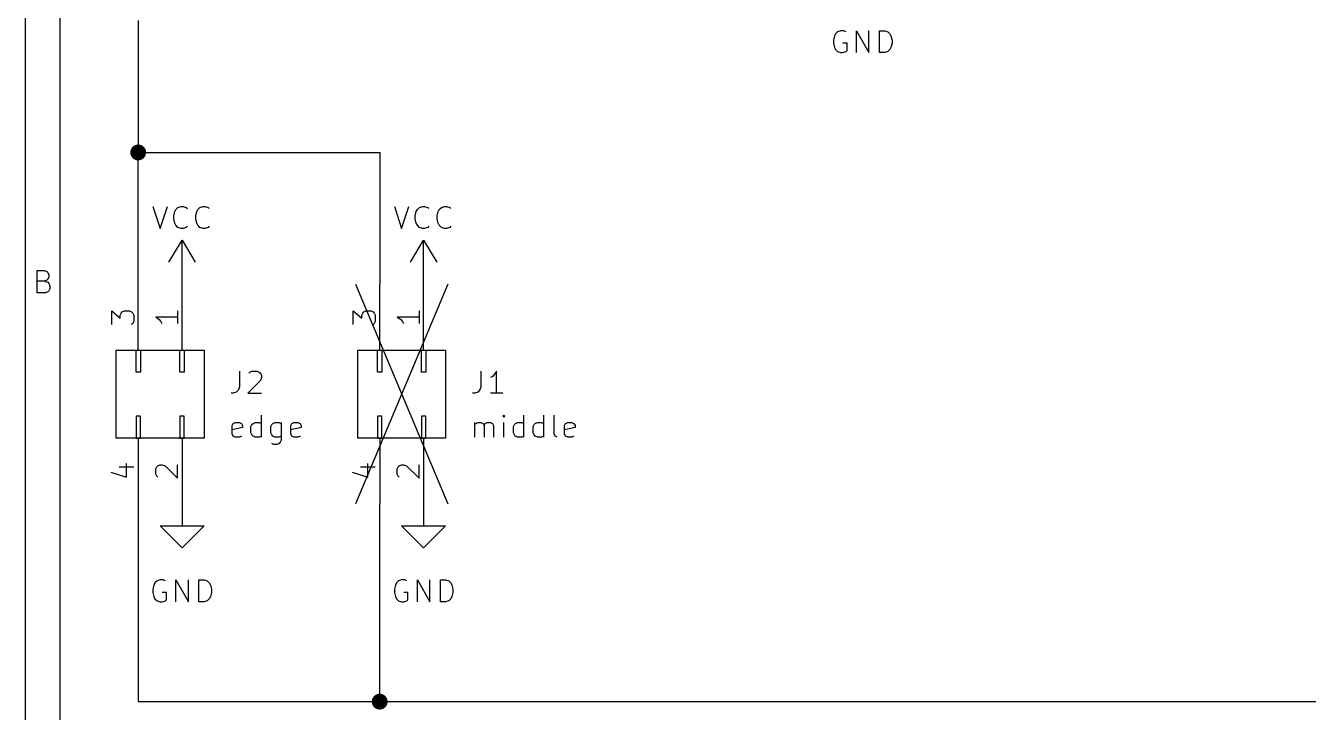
# Model space of a CAD drawing. Extents: x 0.4 to 11.3, y -7.9 to -0.4.
# Drawn here: x 0.394 to 3.315, y -4.324 to -2.761 of the extents above; entities that cross this region are included whole.
import ezdxf

# ---------------------------------------------------------------- set-up
doc = ezdxf.new("R2010")
doc.units = 0
doc.header["$MEASUREMENT"] = 0
for name, color, linetype in [('CYAN2', 4, 'CONTINUOUS'), ('GRAY3', 9, 'CONTINUOUS'), ('GREEN3', 91, 'CONTINUOUS'), ('LORANGE', 41, 'CONTINUOUS'), ('LYELLOW', 51, 'CONTINUOUS'), ('RED2', 1, 'CONTINUOUS'), ('RED3', 11, 'CONTINUOUS'), ('WHITE', 7, 'CONTINUOUS')]:
    doc.layers.add(name, color=color, linetype=linetype)

msp = doc.modelspace()

# ---------------------------------------------------------------- linework, layer by layer
at = {"layer": 'CYAN2', "linetype": 'CONTINUOUS'}
for p, q in [((2.25, -2.7728), (2.24286, -2.77519)), ((2.25714, -2.7728), (2.25, -2.7728)), ((2.26191, -2.77519), (2.25714, -2.7728)), ((2.28571, -2.8228), (2.28571, -2.7728)), ((2.28571, -2.7728), (2.31428, -2.8228)), ((2.31428, -2.8228), (2.31428, -2.7728)), ((2.33809, -2.8228), (2.33809, -2.7728)), ((2.33809, -2.7728), (2.35, -2.7728)), ((2.35, -2.7728), (2.35714, -2.77519)), ((2.23571, -2.78471), (2.23333, -2.79423)), ((2.23333, -2.79423), (2.23333, -2.80137)), ((2.23333, -2.80137), (2.23571, -2.8109)), ((2.23809, -2.77995), (2.23571, -2.78471)), ((2.24286, -2.77519), (2.23809, -2.77995)), ((2.26428, -2.80137), (2.25476, -2.80137)), ((2.26428, -2.81804), (2.26428, -2.80137)), ((2.35714, -2.77519), (2.36191, -2.77995)), ((2.36191, -2.77995), (2.36429, -2.78471)), ((2.36429, -2.78471), (2.36667, -2.79423)), ((2.36667, -2.80137), (2.36429, -2.8109)), ((2.36667, -2.79423), (2.36667, -2.80137)), ((2.23571, -2.8109), (2.23809, -2.81566)), ((2.23809, -2.81566), (2.24286, -2.82043)), ((2.24286, -2.82043), (2.25, -2.8228)), ((2.25, -2.8228), (2.25476, -2.8228)), ((2.25476, -2.8228), (2.26191, -2.82043)), ((2.26191, -2.82043), (2.26428, -2.81804)), ((2.35, -2.8228), (2.33809, -2.8228)), ((2.35714, -2.82043), (2.35, -2.8228)), ((2.36191, -2.81566), (2.35714, -2.82043)), ((2.36429, -2.8109), (2.36191, -2.81566)), ((0.683331, -3.1728), (0.699996, -3.2228)), ((0.683331, -3.1728), (0.699996, -3.2228)), ((0.699996, -3.2228), (0.716665, -3.1728)), ((0.699996, -3.2228), (0.716665, -3.1728)), ((0.733331, -3.18471), (0.735713, -3.17995)), ((0.733331, -3.18471), (0.735713, -3.17995)), ((0.735713, -3.17995), (0.740476, -3.17519)), ((0.735713, -3.17995), (0.740476, -3.17519)), ((0.740476, -3.17519), (0.747618, -3.1728)), ((0.740476, -3.17519), (0.747618, -3.1728)), ((0.747618, -3.1728), (0.752378, -3.1728)), ((0.747618, -3.1728), (0.752378, -3.1728)), ((0.752378, -3.1728), (0.759524, -3.17519)), ((0.752378, -3.1728), (0.759524, -3.17519)), ((0.759524, -3.17519), (0.761902, -3.17757)), ((0.759524, -3.17519), (0.761902, -3.17757)), ((0.783331, -3.18471), (0.785713, -3.17995)), ((0.783331, -3.18471), (0.785713, -3.17995)), ((0.785713, -3.17995), (0.790476, -3.17519)), ((0.785713, -3.17995), (0.790476, -3.17519)), ((0.790476, -3.17519), (0.797618, -3.1728)), ((0.790476, -3.17519), (0.797618, -3.1728)), ((0.797618, -3.1728), (0.802378, -3.1728)), ((0.797618, -3.1728), (0.802378, -3.1728)), ((0.802378, -3.1728), (0.809524, -3.17519)), ((0.802378, -3.1728), (0.809524, -3.17519)), ((0.809524, -3.17519), (0.811902, -3.17757)), ((0.809524, -3.17519), (0.811902, -3.17757)), ((1.23333, -3.1728), (1.25, -3.2228)), ((1.23333, -3.1728), (1.25, -3.2228)), ((1.25, -3.2228), (1.26667, -3.1728)), ((1.25, -3.2228), (1.26667, -3.1728)), ((1.28333, -3.18471), (1.28571, -3.17995)), ((1.28333, -3.18471), (1.28571, -3.17995)), ((1.28571, -3.17995), (1.29048, -3.17519)), ((1.28571, -3.17995), (1.29048, -3.17519)), ((1.29048, -3.17519), (1.29762, -3.1728)), ((1.29048, -3.17519), (1.29762, -3.1728)), ((1.29762, -3.1728), (1.30238, -3.1728)), ((1.29762, -3.1728), (1.30238, -3.1728)), ((1.30238, -3.1728), (1.30952, -3.17519)), ((1.30238, -3.1728), (1.30952, -3.17519)), ((1.30952, -3.17519), (1.3119, -3.17757)), ((1.30952, -3.17519), (1.3119, -3.17757)), ((1.33333, -3.18471), (1.33571, -3.17995)), ((1.33333, -3.18471), (1.33571, -3.17995)), ((1.33571, -3.17995), (1.34048, -3.17519)), ((1.33571, -3.17995), (1.34048, -3.17519)), ((1.34048, -3.17519), (1.34762, -3.1728)), ((1.34048, -3.17519), (1.34762, -3.1728)), ((1.34762, -3.1728), (1.35238, -3.1728)), ((1.34762, -3.1728), (1.35238, -3.1728)), ((1.35238, -3.1728), (1.35952, -3.17519)), ((1.35238, -3.1728), (1.35952, -3.17519)), ((1.35952, -3.17519), (1.3619, -3.17757)), ((1.35952, -3.17519), (1.3619, -3.17757)), ((0.730953, -3.19423), (0.733331, -3.18471)), ((0.730953, -3.19423), (0.733331, -3.18471)), ((0.730953, -3.20137), (0.730953, -3.19423)), ((0.730953, -3.20137), (0.730953, -3.19423)), ((0.733331, -3.2109), (0.730953, -3.20137)), ((0.733331, -3.2109), (0.730953, -3.20137)), ((0.735713, -3.21566), (0.733331, -3.2109)), ((0.735713, -3.21566), (0.733331, -3.2109)), ((0.780953, -3.19423), (0.783331, -3.18471)), ((0.780953, -3.19423), (0.783331, -3.18471)), ((0.780953, -3.20137), (0.780953, -3.19423)), ((0.780953, -3.20137), (0.780953, -3.19423)), ((0.783331, -3.2109), (0.780953, -3.20137)), ((0.783331, -3.2109), (0.780953, -3.20137)), ((0.785713, -3.21566), (0.783331, -3.2109)), ((0.785713, -3.21566), (0.783331, -3.2109)), ((1.28095, -3.19423), (1.28333, -3.18471)), ((1.28095, -3.19423), (1.28333, -3.18471)), ((1.28095, -3.20137), (1.28095, -3.19423)), ((1.28095, -3.20137), (1.28095, -3.19423)), ((1.28333, -3.2109), (1.28095, -3.20137)), ((1.28333, -3.2109), (1.28095, -3.20137)), ((1.28571, -3.21566), (1.28333, -3.2109)), ((1.28571, -3.21566), (1.28333, -3.2109)), ((1.33095, -3.19423), (1.33333, -3.18471)), ((1.33095, -3.19423), (1.33333, -3.18471)), ((1.33095, -3.20137), (1.33095, -3.19423)), ((1.33095, -3.20137), (1.33095, -3.19423)), ((1.33333, -3.2109), (1.33095, -3.20137)), ((1.33333, -3.2109), (1.33095, -3.20137)), ((1.33571, -3.21566), (1.33333, -3.2109)), ((1.33571, -3.21566), (1.33333, -3.2109)), ((0.740476, -3.22043), (0.735713, -3.21566)), ((0.740476, -3.22043), (0.735713, -3.21566)), ((0.747618, -3.2228), (0.740476, -3.22043)), ((0.747618, -3.2228), (0.740476, -3.22043)), ((0.752378, -3.2228), (0.747618, -3.2228)), ((0.752378, -3.2228), (0.747618, -3.2228)), ((0.759524, -3.22043), (0.752378, -3.2228)), ((0.759524, -3.22043), (0.752378, -3.2228)), ((0.761902, -3.21804), (0.759524, -3.22043)), ((0.761902, -3.21804), (0.759524, -3.22043)), ((0.790476, -3.22043), (0.785713, -3.21566)), ((0.790476, -3.22043), (0.785713, -3.21566)), ((0.797618, -3.2228), (0.790476, -3.22043)), ((0.797618, -3.2228), (0.790476, -3.22043)), ((0.802378, -3.2228), (0.797618, -3.2228)), ((0.802378, -3.2228), (0.797618, -3.2228)), ((0.809524, -3.22043), (0.802378, -3.2228)), ((0.809524, -3.22043), (0.802378, -3.2228)), ((0.811902, -3.21804), (0.809524, -3.22043)), ((0.811902, -3.21804), (0.809524, -3.22043)), ((1.29048, -3.22043), (1.28571, -3.21566)), ((1.29048, -3.22043), (1.28571, -3.21566)), ((1.29762, -3.2228), (1.29048, -3.22043)), ((1.29762, -3.2228), (1.29048, -3.22043)), ((1.30238, -3.2228), (1.29762, -3.2228)), ((1.30238, -3.2228), (1.29762, -3.2228)), ((1.30952, -3.22043), (1.30238, -3.2228)), ((1.30952, -3.22043), (1.30238, -3.2228)), ((1.3119, -3.21804), (1.30952, -3.22043)), ((1.3119, -3.21804), (1.30952, -3.22043)), ((1.34048, -3.22043), (1.33571, -3.21566)), ((1.34048, -3.22043), (1.33571, -3.21566)), ((1.34762, -3.2228), (1.34048, -3.22043)), ((1.34762, -3.2228), (1.34048, -3.22043)), ((1.35238, -3.2228), (1.34762, -3.2228)), ((1.35238, -3.2228), (1.34762, -3.2228)), ((1.35952, -3.22043), (1.35238, -3.2228)), ((1.35952, -3.22043), (1.35238, -3.2228)), ((1.3619, -3.21804), (1.35952, -3.22043)), ((1.3619, -3.21804), (1.35952, -3.22043)), ((0.880567, -3.5478), (0.880567, -3.58352)), ((0.880567, -3.5478), (0.880567, -3.58352)), ((0.901996, -3.55257), (0.904374, -3.55019)), ((0.901996, -3.55257), (0.904374, -3.55019)), ((0.904374, -3.55019), (0.909138, -3.5478)), ((0.904374, -3.55019), (0.909138, -3.5478)), ((0.909138, -3.5478), (0.921043, -3.5478)), ((0.909138, -3.5478), (0.921043, -3.5478)), ((0.921043, -3.5478), (0.925803, -3.55019)), ((0.921043, -3.5478), (0.925803, -3.55019)), ((0.925803, -3.55019), (0.928185, -3.55257)), ((0.925803, -3.55019), (0.928185, -3.55257)), ((0.928185, -3.55257), (0.930567, -3.55733)), ((0.928185, -3.55257), (0.930567, -3.55733)), ((0.930567, -3.56209), (0.928185, -3.56923)), ((0.930567, -3.56209), (0.928185, -3.56923)), ((0.930567, -3.55733), (0.930567, -3.56209)), ((0.930567, -3.55733), (0.930567, -3.56209)), ((0.878185, -3.59066), (0.873425, -3.59543)), ((0.878185, -3.59066), (0.873425, -3.59543)), ((0.880567, -3.58352), (0.878185, -3.59066)), ((0.880567, -3.58352), (0.878185, -3.59066)), ((0.928185, -3.56923), (0.899614, -3.5978)), ((0.928185, -3.56923), (0.899614, -3.5978)), ((0.86628, -3.5978), (0.86152, -3.5978)), ((0.86628, -3.5978), (0.86152, -3.5978)), ((0.873425, -3.59543), (0.86628, -3.5978)), ((0.873425, -3.59543), (0.86628, -3.5978)), ((0.899614, -3.5978), (0.930567, -3.5978)), ((0.899614, -3.5978), (0.930567, -3.5978)), ((0.930567, -3.6978), (0.930567, -3.6478)), ((0.930567, -3.6978), (0.930567, -3.6478)), ((0.863902, -3.67161), (0.86628, -3.66685)), ((0.863902, -3.67161), (0.86628, -3.66685)), ((0.863902, -3.69066), (0.863902, -3.67161)), ((0.863902, -3.69066), (0.863902, -3.67161)), ((0.887709, -3.67637), (0.863902, -3.68114)), ((0.887709, -3.67637), (0.863902, -3.68114)), ((0.86628, -3.66685), (0.871043, -3.66447)), ((0.86628, -3.66685), (0.871043, -3.66447)), ((0.871043, -3.66447), (0.880567, -3.66447)), ((0.871043, -3.66447), (0.880567, -3.66447)), ((0.880567, -3.66447), (0.885327, -3.66685)), ((0.880567, -3.66447), (0.885327, -3.66685)), ((0.885327, -3.66685), (0.887709, -3.67161)), ((0.885327, -3.66685), (0.887709, -3.67161)), ((0.887709, -3.67161), (0.887709, -3.67637)), ((0.887709, -3.67161), (0.887709, -3.67637)), ((0.90676, -3.674), (0.909138, -3.66923)), ((0.90676, -3.674), (0.909138, -3.66923)), ((0.90676, -3.68828), (0.90676, -3.674)), ((0.90676, -3.68828), (0.90676, -3.674)), ((0.909138, -3.66923), (0.91152, -3.66685)), ((0.909138, -3.66923), (0.91152, -3.66685)), ((0.91152, -3.66685), (0.916283, -3.66447)), ((0.91152, -3.66685), (0.916283, -3.66447)), ((0.916283, -3.66447), (0.925807, -3.66447)), ((0.916283, -3.66447), (0.925807, -3.66447)), ((0.925807, -3.66447), (0.930567, -3.66685)), ((0.925807, -3.66447), (0.930567, -3.66685)), ((0.951996, -3.674), (0.954374, -3.66923)), ((0.951996, -3.674), (0.954374, -3.66923)), ((0.951996, -3.68828), (0.951996, -3.674)), ((0.951996, -3.68828), (0.951996, -3.674)), ((0.954374, -3.66923), (0.956756, -3.66685)), ((0.954374, -3.66923), (0.956756, -3.66685)), ((0.956756, -3.66685), (0.96152, -3.66447)), ((0.956756, -3.66685), (0.96152, -3.66447)), ((0.96152, -3.66447), (0.971043, -3.66447)), ((0.96152, -3.66447), (0.971043, -3.66447)), ((0.971043, -3.66447), (0.975803, -3.66685)), ((0.971043, -3.66447), (0.975803, -3.66685)), ((0.975803, -3.66447), (0.975803, -3.70495)), ((0.975803, -3.66447), (0.975803, -3.70495)), ((0.997232, -3.67161), (0.99961, -3.66685)), ((0.997232, -3.67161), (0.99961, -3.66685)), ((0.997232, -3.69066), (0.997232, -3.67161)), ((0.997232, -3.69066), (0.997232, -3.67161)), ((1.02104, -3.67637), (0.997232, -3.68114)), ((1.02104, -3.67637), (0.997232, -3.68114)), ((0.99961, -3.66685), (1.00437, -3.66447)), ((0.99961, -3.66685), (1.00437, -3.66447)), ((1.00437, -3.66447), (1.0139, -3.66447)), ((1.00437, -3.66447), (1.0139, -3.66447)), ((1.0139, -3.66447), (1.01866, -3.66685)), ((1.0139, -3.66447), (1.01866, -3.66685)), ((1.01866, -3.66685), (1.02104, -3.67161)), ((1.01866, -3.66685), (1.02104, -3.67161)), ((1.02104, -3.67161), (1.02104, -3.67637)), ((1.02104, -3.67161), (1.02104, -3.67637)), ((0.86628, -3.69543), (0.863902, -3.69066)), ((0.86628, -3.69543), (0.863902, -3.69066)), ((0.871043, -3.6978), (0.86628, -3.69543)), ((0.871043, -3.6978), (0.86628, -3.69543)), ((0.880567, -3.6978), (0.871043, -3.6978)), ((0.880567, -3.6978), (0.871043, -3.6978)), ((0.885327, -3.69543), (0.880567, -3.6978)), ((0.885327, -3.69543), (0.880567, -3.6978)), ((0.909138, -3.69304), (0.90676, -3.68828)), ((0.909138, -3.69304), (0.90676, -3.68828)), ((0.91152, -3.69543), (0.909138, -3.69304)), ((0.91152, -3.69543), (0.909138, -3.69304)), ((0.916283, -3.6978), (0.91152, -3.69543)), ((0.916283, -3.6978), (0.91152, -3.69543)), ((0.925807, -3.6978), (0.916283, -3.6978)), ((0.925807, -3.6978), (0.916283, -3.6978)), ((0.930567, -3.69543), (0.925807, -3.6978)), ((0.930567, -3.69543), (0.925807, -3.6978)), ((0.954374, -3.69304), (0.951996, -3.68828)), ((0.954374, -3.69304), (0.951996, -3.68828)), ((0.956756, -3.69543), (0.954374, -3.69304)), ((0.956756, -3.69543), (0.954374, -3.69304)), ((0.96152, -3.6978), (0.956756, -3.69543)), ((0.96152, -3.6978), (0.956756, -3.69543)), ((0.971043, -3.6978), (0.96152, -3.6978)), ((0.971043, -3.6978), (0.96152, -3.6978)), ((0.975803, -3.69543), (0.971043, -3.6978)), ((0.975803, -3.69543), (0.971043, -3.6978)), ((0.973421, -3.70971), (0.971043, -3.71209)), ((0.973421, -3.70971), (0.971043, -3.71209)), ((0.975803, -3.70495), (0.973421, -3.70971)), ((0.975803, -3.70495), (0.973421, -3.70971)), ((0.99961, -3.69543), (0.997232, -3.69066)), ((0.99961, -3.69543), (0.997232, -3.69066)), ((1.00437, -3.6978), (0.99961, -3.69543)), ((1.00437, -3.6978), (0.99961, -3.69543)), ((1.0139, -3.6978), (1.00437, -3.6978)), ((1.0139, -3.6978), (1.00437, -3.6978)), ((1.01866, -3.69543), (1.0139, -3.6978)), ((1.01866, -3.69543), (1.0139, -3.6978)), ((0.959138, -3.71447), (0.954374, -3.71209)), ((0.959138, -3.71447), (0.954374, -3.71209)), ((0.96628, -3.71447), (0.959138, -3.71447)), ((0.96628, -3.71447), (0.959138, -3.71447)), ((0.971043, -3.71209), (0.96628, -3.71447)), ((0.971043, -3.71209), (0.96628, -3.71447)), ((0.688094, -4.02995), (0.685713, -4.03471)), ((0.688094, -4.02995), (0.685713, -4.03471)), ((0.692858, -4.02519), (0.688094, -4.02995)), ((0.692858, -4.02519), (0.688094, -4.02995)), ((0.7, -4.0228), (0.692858, -4.02519)), ((0.7, -4.0228), (0.692858, -4.02519)), ((0.707142, -4.0228), (0.7, -4.0228)), ((0.707142, -4.0228), (0.7, -4.0228)), ((0.711906, -4.02519), (0.707142, -4.0228)), ((0.711906, -4.02519), (0.707142, -4.0228)), ((0.735713, -4.0728), (0.735713, -4.0228)), ((0.735713, -4.0228), (0.764283, -4.0728)), ((0.735713, -4.0728), (0.735713, -4.0228)), ((0.735713, -4.0228), (0.764283, -4.0728)), ((0.764283, -4.0728), (0.764283, -4.0228)), ((0.764283, -4.0728), (0.764283, -4.0228)), ((0.788094, -4.0728), (0.788094, -4.0228)), ((0.788094, -4.0228), (0.8, -4.0228)), ((0.788094, -4.0728), (0.788094, -4.0228)), ((0.788094, -4.0228), (0.8, -4.0228)), ((0.8, -4.0228), (0.807142, -4.02519)), ((0.8, -4.0228), (0.807142, -4.02519)), ((0.807142, -4.02519), (0.811906, -4.02995)), ((0.807142, -4.02519), (0.811906, -4.02995)), ((0.811906, -4.02995), (0.814287, -4.03471)), ((0.811906, -4.02995), (0.814287, -4.03471)), ((1.23809, -4.02995), (1.23571, -4.03471)), ((1.23809, -4.02995), (1.23571, -4.03471)), ((1.24286, -4.02519), (1.23809, -4.02995)), ((1.24286, -4.02519), (1.23809, -4.02995)), ((1.25, -4.0228), (1.24286, -4.02519)), ((1.25, -4.0228), (1.24286, -4.02519)), ((1.25714, -4.0228), (1.25, -4.0228)), ((1.25714, -4.0228), (1.25, -4.0228)), ((1.26191, -4.02519), (1.25714, -4.0228)), ((1.26191, -4.02519), (1.25714, -4.0228)), ((1.28571, -4.0728), (1.28571, -4.0228)), ((1.28571, -4.0228), (1.31428, -4.0728)), ((1.28571, -4.0728), (1.28571, -4.0228)), ((1.28571, -4.0228), (1.31428, -4.0728)), ((1.31428, -4.0728), (1.31428, -4.0228)), ((1.31428, -4.0728), (1.31428, -4.0228)), ((1.33809, -4.0728), (1.33809, -4.0228)), ((1.33809, -4.0228), (1.35, -4.0228)), ((1.33809, -4.0728), (1.33809, -4.0228)), ((1.33809, -4.0228), (1.35, -4.0228)), ((1.35, -4.0228), (1.35714, -4.02519)), ((1.35, -4.0228), (1.35714, -4.02519)), ((1.35714, -4.02519), (1.36191, -4.02995)), ((1.35714, -4.02519), (1.36191, -4.02995)), ((1.36191, -4.02995), (1.36429, -4.03471)), ((1.36191, -4.02995), (1.36429, -4.03471)), ((0.685713, -4.03471), (0.683335, -4.04423)), ((0.685713, -4.03471), (0.683335, -4.04423)), ((0.683335, -4.04423), (0.683335, -4.05137)), ((0.683335, -4.04423), (0.683335, -4.05137)), ((0.683335, -4.05137), (0.685713, -4.0609)), ((0.683335, -4.05137), (0.685713, -4.0609)), ((0.714283, -4.05137), (0.70476, -4.05137)), ((0.714283, -4.05137), (0.70476, -4.05137)), ((0.714283, -4.06804), (0.714283, -4.05137)), ((0.714283, -4.06804), (0.714283, -4.05137)), ((0.814287, -4.03471), (0.816665, -4.04423)), ((0.814287, -4.03471), (0.816665, -4.04423)), ((0.816665, -4.05137), (0.814287, -4.0609)), ((0.816665, -4.05137), (0.814287, -4.0609)), ((0.816665, -4.04423), (0.816665, -4.05137)), ((0.816665, -4.04423), (0.816665, -4.05137)), ((1.23571, -4.03471), (1.23333, -4.04423)), ((1.23571, -4.03471), (1.23333, -4.04423)), ((1.23333, -4.04423), (1.23333, -4.05137)), ((1.23333, -4.04423), (1.23333, -4.05137)), ((1.23333, -4.05137), (1.23571, -4.0609)), ((1.23333, -4.05137), (1.23571, -4.0609)), ((1.26428, -4.05137), (1.25476, -4.05137)), ((1.26428, -4.05137), (1.25476, -4.05137)), ((1.26428, -4.06804), (1.26428, -4.05137)), ((1.26428, -4.06804), (1.26428, -4.05137)), ((1.36429, -4.03471), (1.36667, -4.04423)), ((1.36429, -4.03471), (1.36667, -4.04423)), ((1.36667, -4.05137), (1.36429, -4.0609)), ((1.36667, -4.05137), (1.36429, -4.0609)), ((1.36667, -4.04423), (1.36667, -4.05137)), ((1.36667, -4.04423), (1.36667, -4.05137)), ((0.685713, -4.0609), (0.688094, -4.06566)), ((0.685713, -4.0609), (0.688094, -4.06566)), ((0.688094, -4.06566), (0.692858, -4.07043)), ((0.688094, -4.06566), (0.692858, -4.07043)), ((0.692858, -4.07043), (0.7, -4.0728)), ((0.692858, -4.07043), (0.7, -4.0728)), ((0.7, -4.0728), (0.70476, -4.0728)), ((0.7, -4.0728), (0.70476, -4.0728)), ((0.70476, -4.0728), (0.711906, -4.07043)), ((0.70476, -4.0728), (0.711906, -4.07043)), ((0.711906, -4.07043), (0.714283, -4.06804)), ((0.711906, -4.07043), (0.714283, -4.06804)), ((0.8, -4.0728), (0.788094, -4.0728)), ((0.8, -4.0728), (0.788094, -4.0728)), ((0.807142, -4.07043), (0.8, -4.0728)), ((0.807142, -4.07043), (0.8, -4.0728)), ((0.811906, -4.06566), (0.807142, -4.07043)), ((0.811906, -4.06566), (0.807142, -4.07043)), ((0.814287, -4.0609), (0.811906, -4.06566)), ((0.814287, -4.0609), (0.811906, -4.06566)), ((1.23571, -4.0609), (1.23809, -4.06566)), ((1.23571, -4.0609), (1.23809, -4.06566)), ((1.23809, -4.06566), (1.24286, -4.07043)), ((1.23809, -4.06566), (1.24286, -4.07043)), ((1.24286, -4.07043), (1.25, -4.0728)), ((1.24286, -4.07043), (1.25, -4.0728)), ((1.25, -4.0728), (1.25476, -4.0728)), ((1.25, -4.0728), (1.25476, -4.0728)), ((1.25476, -4.0728), (1.26191, -4.07043)), ((1.25476, -4.0728), (1.26191, -4.07043)), ((1.26191, -4.07043), (1.26428, -4.06804)), ((1.26191, -4.07043), (1.26428, -4.06804)), ((1.35, -4.0728), (1.33809, -4.0728)), ((1.35, -4.0728), (1.33809, -4.0728)), ((1.35714, -4.07043), (1.35, -4.0728)), ((1.35714, -4.07043), (1.35, -4.0728)), ((1.36191, -4.06566), (1.35714, -4.07043)), ((1.36191, -4.06566), (1.35714, -4.07043)), ((1.36429, -4.0609), (1.36191, -4.06566)), ((1.36429, -4.0609), (1.36191, -4.06566))]:
    msp.add_line(p, q, dxfattribs=at)
at = {"layer": 'GRAY3', "linetype": 'CONTINUOUS'}
for p, q in [((1.2, -3.5), (1.2, -3.35)), ((1.2, -3.5), (1.2, -3.35)), ((1.3, -3.5), (1.3, -3.35)), ((1.3, -3.5), (1.3, -3.35)), ((1.13988, -3.44166), (1.13988, -3.41071)), ((1.13988, -3.41071), (1.15893, -3.42738)), ((1.13988, -3.44166), (1.13988, -3.41071)), ((1.13988, -3.41071), (1.15893, -3.42738)), ((1.15893, -3.42023), (1.16131, -3.41547)), ((1.15893, -3.42023), (1.16131, -3.41547)), ((1.16131, -3.41547), (1.16369, -3.41309)), ((1.16131, -3.41547), (1.16369, -3.41309)), ((1.16369, -3.41309), (1.16845, -3.41071)), ((1.16369, -3.41309), (1.16845, -3.41071)), ((1.16845, -3.41071), (1.18035, -3.41071)), ((1.16845, -3.41071), (1.18035, -3.41071)), ((1.18035, -3.41071), (1.18512, -3.41309)), ((1.18035, -3.41071), (1.18512, -3.41309)), ((1.18512, -3.41309), (1.1875, -3.41547)), ((1.18512, -3.41309), (1.1875, -3.41547)), ((1.1875, -3.41547), (1.18988, -3.42023)), ((1.1875, -3.41547), (1.18988, -3.42023)), ((1.28988, -3.41071), (1.28988, -3.43928)), ((1.28988, -3.41071), (1.28988, -3.43928)), ((1.15893, -3.42738), (1.15893, -3.42023)), ((1.15893, -3.42738), (1.15893, -3.42023)), ((1.1875, -3.43928), (1.18512, -3.44166)), ((1.1875, -3.43928), (1.18512, -3.44166)), ((1.18988, -3.43452), (1.1875, -3.43928)), ((1.18988, -3.43452), (1.1875, -3.43928)), ((1.18988, -3.42023), (1.18988, -3.43452)), ((1.18988, -3.42023), (1.18988, -3.43452)), ((1.28988, -3.425), (1.23988, -3.425)), ((1.23988, -3.425), (1.24702, -3.42976)), ((1.28988, -3.425), (1.23988, -3.425)), ((1.23988, -3.425), (1.24702, -3.42976)), ((1.24702, -3.42976), (1.25178, -3.43452)), ((1.24702, -3.42976), (1.25178, -3.43452)), ((1.25178, -3.43452), (1.25417, -3.43928)), ((1.25178, -3.43452), (1.25417, -3.43928)), ((1.15, -3.7), (1.15, -3.5)), ((1.15, -3.5), (1.35, -3.5)), ((1.195, -3.55), (1.195, -3.5)), ((1.195, -3.5), (1.205, -3.5)), ((1.205, -3.5), (1.205, -3.55)), ((1.295, -3.55), (1.295, -3.5)), ((1.295, -3.5), (1.305, -3.5)), ((1.305, -3.5), (1.305, -3.55)), ((1.35, -3.5), (1.35, -3.7)), ((1.205, -3.55), (1.195, -3.55)), ((1.305, -3.55), (1.295, -3.55)), ((1.43057, -3.5478), (1.43057, -3.58352)), ((1.43057, -3.5478), (1.43057, -3.58352)), ((1.45676, -3.55971), (1.452, -3.56209)), ((1.45676, -3.55971), (1.452, -3.56209)), ((1.46152, -3.55495), (1.45676, -3.55971)), ((1.46152, -3.55495), (1.45676, -3.55971)), ((1.46628, -3.5478), (1.46152, -3.55495)), ((1.46628, -3.5478), (1.46152, -3.55495)), ((1.46628, -3.5978), (1.46628, -3.5478)), ((1.46628, -3.5978), (1.46628, -3.5478)), ((1.42819, -3.59066), (1.42343, -3.59543)), ((1.42819, -3.59066), (1.42343, -3.59543)), ((1.43057, -3.58352), (1.42819, -3.59066)), ((1.43057, -3.58352), (1.42819, -3.59066)), ((1.41628, -3.5978), (1.41152, -3.5978)), ((1.41628, -3.5978), (1.41152, -3.5978)), ((1.42343, -3.59543), (1.41628, -3.5978)), ((1.42343, -3.59543), (1.41628, -3.5978)), ((1.48057, -3.5978), (1.452, -3.5978)), ((1.48057, -3.5978), (1.452, -3.5978)), ((1.205, -3.65), (1.195, -3.65)), ((1.195, -3.65), (1.195, -3.7)), ((1.205, -3.7), (1.205, -3.65)), ((1.305, -3.65), (1.295, -3.65)), ((1.295, -3.65), (1.295, -3.7)), ((1.305, -3.7), (1.305, -3.65)), ((1.48294, -3.6478), (1.48057, -3.65019)), ((1.48294, -3.6478), (1.48057, -3.65019)), ((1.48057, -3.65019), (1.48294, -3.65257)), ((1.48057, -3.65019), (1.48294, -3.65257)), ((1.48533, -3.65019), (1.48294, -3.6478)), ((1.48294, -3.6478), (1.48294, -3.65257)), ((1.48533, -3.65019), (1.48294, -3.6478)), ((1.48294, -3.6478), (1.48294, -3.65257)), ((1.48294, -3.65257), (1.48533, -3.65019)), ((1.48294, -3.65257), (1.48533, -3.65019)), ((1.52819, -3.6978), (1.52819, -3.6478)), ((1.52819, -3.6978), (1.52819, -3.6478)), ((1.57342, -3.6978), (1.57342, -3.6478)), ((1.57342, -3.6978), (1.57342, -3.6478)), ((1.59723, -3.69066), (1.59723, -3.6478)), ((1.59723, -3.69066), (1.59723, -3.6478)), ((1.41628, -3.6978), (1.41628, -3.66447)), ((1.41628, -3.6978), (1.41628, -3.66447)), ((1.41628, -3.66923), (1.41866, -3.66685)), ((1.41628, -3.66923), (1.41866, -3.66685)), ((1.41866, -3.66685), (1.42343, -3.66447)), ((1.41866, -3.66685), (1.42343, -3.66447)), ((1.42343, -3.66447), (1.43057, -3.66447)), ((1.42343, -3.66447), (1.43057, -3.66447)), ((1.43057, -3.66447), (1.43533, -3.66685)), ((1.43057, -3.66447), (1.43533, -3.66685)), ((1.43533, -3.66685), (1.43771, -3.67161)), ((1.43533, -3.66685), (1.43771, -3.67161)), ((1.43771, -3.67161), (1.44009, -3.66685)), ((1.43771, -3.67161), (1.44009, -3.66685)), ((1.43771, -3.67161), (1.43771, -3.6978)), ((1.43771, -3.67161), (1.43771, -3.6978)), ((1.44009, -3.66685), (1.44485, -3.66447)), ((1.44009, -3.66685), (1.44485, -3.66447)), ((1.44485, -3.66447), (1.452, -3.66447)), ((1.44485, -3.66447), (1.452, -3.66447)), ((1.452, -3.66447), (1.45676, -3.66685)), ((1.452, -3.66447), (1.45676, -3.66685)), ((1.45676, -3.66685), (1.45914, -3.67161)), ((1.45676, -3.66685), (1.45914, -3.67161)), ((1.45914, -3.67161), (1.45914, -3.6978)), ((1.45914, -3.67161), (1.45914, -3.6978)), ((1.48294, -3.6978), (1.48294, -3.66447)), ((1.48294, -3.6978), (1.48294, -3.66447)), ((1.50438, -3.674), (1.50676, -3.66923)), ((1.50438, -3.674), (1.50676, -3.66923)), ((1.50438, -3.68828), (1.50438, -3.674)), ((1.50438, -3.68828), (1.50438, -3.674)), ((1.50676, -3.66923), (1.50914, -3.66685)), ((1.50676, -3.66923), (1.50914, -3.66685)), ((1.50914, -3.66685), (1.5139, -3.66447)), ((1.50914, -3.66685), (1.5139, -3.66447)), ((1.5139, -3.66447), (1.52343, -3.66447)), ((1.5139, -3.66447), (1.52343, -3.66447)), ((1.52343, -3.66447), (1.52819, -3.66685)), ((1.52343, -3.66447), (1.52819, -3.66685)), ((1.54961, -3.674), (1.55199, -3.66923)), ((1.54961, -3.674), (1.55199, -3.66923)), ((1.54961, -3.68828), (1.54961, -3.674)), ((1.54961, -3.68828), (1.54961, -3.674)), ((1.55199, -3.66923), (1.55437, -3.66685)), ((1.55199, -3.66923), (1.55437, -3.66685)), ((1.55437, -3.66685), (1.55914, -3.66447)), ((1.55437, -3.66685), (1.55914, -3.66447)), ((1.55914, -3.66447), (1.56866, -3.66447)), ((1.55914, -3.66447), (1.56866, -3.66447)), ((1.56866, -3.66447), (1.57342, -3.66685)), ((1.56866, -3.66447), (1.57342, -3.66685)), ((1.62104, -3.67161), (1.62342, -3.66685)), ((1.62104, -3.67161), (1.62342, -3.66685)), ((1.62104, -3.69066), (1.62104, -3.67161)), ((1.62104, -3.69066), (1.62104, -3.67161)), ((1.64485, -3.67637), (1.62104, -3.68114)), ((1.64485, -3.67637), (1.62104, -3.68114)), ((1.62342, -3.66685), (1.62818, -3.66447)), ((1.62342, -3.66685), (1.62818, -3.66447)), ((1.62818, -3.66447), (1.6377, -3.66447)), ((1.62818, -3.66447), (1.6377, -3.66447)), ((1.6377, -3.66447), (1.64246, -3.66685)), ((1.6377, -3.66447), (1.64246, -3.66685)), ((1.64246, -3.66685), (1.64485, -3.67161)), ((1.64246, -3.66685), (1.64485, -3.67161)), ((1.64485, -3.67161), (1.64485, -3.67637)), ((1.64485, -3.67161), (1.64485, -3.67637)), ((1.35, -3.7), (1.15, -3.7)), ((1.195, -3.7), (1.205, -3.7)), ((1.2, -3.7), (1.2, -3.85)), ((1.2, -3.7), (1.2, -3.85)), ((1.295, -3.7), (1.305, -3.7)), ((1.3, -3.7), (1.3, -3.85)), ((1.3, -3.7), (1.3, -3.85)), ((1.50676, -3.69304), (1.50438, -3.68828)), ((1.50676, -3.69304), (1.50438, -3.68828)), ((1.50914, -3.69543), (1.50676, -3.69304)), ((1.50914, -3.69543), (1.50676, -3.69304)), ((1.5139, -3.6978), (1.50914, -3.69543)), ((1.5139, -3.6978), (1.50914, -3.69543)), ((1.52343, -3.6978), (1.5139, -3.6978)), ((1.52343, -3.6978), (1.5139, -3.6978)), ((1.52819, -3.69543), (1.52343, -3.6978)), ((1.52819, -3.69543), (1.52343, -3.6978)), ((1.55199, -3.69304), (1.54961, -3.68828)), ((1.55199, -3.69304), (1.54961, -3.68828)), ((1.55437, -3.69543), (1.55199, -3.69304)), ((1.55437, -3.69543), (1.55199, -3.69304)), ((1.55914, -3.6978), (1.55437, -3.69543)), ((1.55914, -3.6978), (1.55437, -3.69543)), ((1.56866, -3.6978), (1.55914, -3.6978)), ((1.56866, -3.6978), (1.55914, -3.6978)), ((1.57342, -3.69543), (1.56866, -3.6978)), ((1.57342, -3.69543), (1.56866, -3.6978)), ((1.59961, -3.69543), (1.59723, -3.69066)), ((1.59961, -3.69543), (1.59723, -3.69066)), ((1.60437, -3.6978), (1.59961, -3.69543)), ((1.60437, -3.6978), (1.59961, -3.69543)), ((1.62342, -3.69543), (1.62104, -3.69066)), ((1.62342, -3.69543), (1.62104, -3.69066)), ((1.62818, -3.6978), (1.62342, -3.69543)), ((1.62818, -3.6978), (1.62342, -3.69543)), ((1.6377, -3.6978), (1.62818, -3.6978)), ((1.6377, -3.6978), (1.62818, -3.6978)), ((1.64246, -3.69543), (1.6377, -3.6978)), ((1.64246, -3.69543), (1.6377, -3.6978)), ((1.15655, -3.76547), (1.18988, -3.76547)), ((1.15655, -3.76547), (1.18988, -3.76547)), ((1.17321, -3.78928), (1.17321, -3.75833)), ((1.17321, -3.78928), (1.17321, -3.75833)), ((1.23988, -3.77023), (1.24226, -3.76547)), ((1.23988, -3.77023), (1.24226, -3.76547)), ((1.24226, -3.76547), (1.24464, -3.76309)), ((1.24226, -3.76547), (1.24464, -3.76309)), ((1.24464, -3.76309), (1.2494, -3.76071)), ((1.24464, -3.76309), (1.2494, -3.76071)), ((1.2494, -3.76071), (1.25417, -3.76071)), ((1.2494, -3.76071), (1.25417, -3.76071)), ((1.25417, -3.76071), (1.26131, -3.76309)), ((1.25417, -3.76071), (1.26131, -3.76309)), ((1.26131, -3.76309), (1.28988, -3.79166)), ((1.26131, -3.76309), (1.28988, -3.79166)), ((1.28988, -3.79166), (1.28988, -3.76071)), ((1.28988, -3.79166), (1.28988, -3.76071)), ((1.1375, -3.77738), (1.17321, -3.78928)), ((1.1375, -3.77738), (1.17321, -3.78928)), ((1.23988, -3.78214), (1.23988, -3.77023)), ((1.23988, -3.78214), (1.23988, -3.77023)), ((1.24226, -3.7869), (1.23988, -3.78214)), ((1.24226, -3.7869), (1.23988, -3.78214)), ((1.24464, -3.78928), (1.24226, -3.7869)), ((1.24464, -3.78928), (1.24226, -3.7869))]:
    msp.add_line(p, q, dxfattribs=at)
at = {"layer": 'GREEN3', "linetype": 'CONTINUOUS'}
for p, q in [((0.65, -2.8), (0.65, -3.05)), ((0.65, -3.05), (1.2, -3.05)), ((0.65, -3.35), (0.65, -3.05)), ((1.2, -3.05), (1.2, -3.35)), ((0.65, -3.85), (0.65, -4.3)), ((1.2, -4.3), (1.2, -3.85)), ((0.65, -4.3), (1.2, -4.3)), ((1.2, -4.3), (9.75, -4.3))]:
    msp.add_line(p, q, dxfattribs=at)
at = {"layer": 'GREEN3', "const_width": 0.018}
for points in [[(0.641, -3.05, 1), (0.659, -3.05, 1)], [(1.191, -4.3, 1), (1.209, -4.3, 1)]]:
    msp.add_lwpolyline(points, format="xyb", close=True, dxfattribs=at)
at = {"layer": 'LORANGE', "linetype": 'CONTINUOUS'}
for p, q in [((1.145, -3.35), (1.355, -3.85)), ((1.355, -3.35), (1.145, -3.85)), ((1.145, -3.35), (1.355, -3.85)), ((1.355, -3.35), (1.145, -3.85))]:
    msp.add_line(p, q, dxfattribs=at)
at = {"layer": 'LYELLOW', "linetype": 'CONTINUOUS'}
for p, q in [((0.6, -3.7), (0.6, -3.5)), ((0.6, -3.5), (0.8, -3.5)), ((0.8, -3.5), (0.8, -3.7)), ((0.8, -3.7), (0.6, -3.7))]:
    msp.add_line(p, q, dxfattribs=at)
at = {"layer": 'RED2', "linetype": 'CONTINUOUS'}
for p, q in [((0.393701, -7.8743), (0.393701, -0.393701)), ((0.472441, -7.79556), (0.472441, -0.472441)), ((0.65, -2.75), (0.65, -2.8)), ((0.72, -3.3), (0.75, -3.25)), ((0.75, -3.35), (0.75, -3.25)), ((0.75, -3.25), (0.78, -3.3)), ((1.27, -3.3), (1.3, -3.25)), ((1.3, -3.35), (1.3, -3.25)), ((1.3, -3.25), (1.33, -3.3)), ((0.419665, -3.36983), (0.419665, -3.31865)), ((0.419665, -3.31865), (0.436724, -3.31865)), ((0.436724, -3.31865), (0.441598, -3.32109)), ((0.441598, -3.32109), (0.444035, -3.32352)), ((0.444035, -3.32352), (0.446472, -3.3284)), ((0.446472, -3.3284), (0.446472, -3.33327)), ((0.436724, -3.34302), (0.419665, -3.34302)), ((0.441598, -3.34058), (0.436724, -3.34302)), ((0.436724, -3.34302), (0.444035, -3.34546)), ((0.444035, -3.33815), (0.441598, -3.34058)), ((0.446472, -3.33327), (0.444035, -3.33815)), ((0.444035, -3.34546), (0.446472, -3.34789)), ((0.446472, -3.34789), (0.448909, -3.35277)), ((0.448909, -3.35277), (0.448909, -3.36008)), ((0.65, -3.5), (0.65, -3.35)), ((0.65, -3.5), (0.65, -3.35)), ((0.75, -3.5), (0.75, -3.35)), ((0.75, -3.5), (0.75, -3.35)), ((0.439161, -3.36983), (0.419665, -3.36983)), ((0.444035, -3.36739), (0.439161, -3.36983)), ((0.446472, -3.36495), (0.444035, -3.36739)), ((0.448909, -3.36008), (0.446472, -3.36495)), ((0.6, -3.7), (0.6, -3.5)), ((0.6, -3.5), (0.8, -3.5)), ((0.645, -3.55), (0.645, -3.5)), ((0.645, -3.5), (0.655, -3.5)), ((0.655, -3.5), (0.655, -3.55)), ((0.745, -3.55), (0.745, -3.5)), ((0.745, -3.5), (0.755, -3.5)), ((0.755, -3.5), (0.755, -3.55)), ((0.8, -3.5), (0.8, -3.7)), ((0.655, -3.55), (0.645, -3.55)), ((0.755, -3.55), (0.745, -3.55)), ((0.655, -3.65), (0.645, -3.65)), ((0.645, -3.65), (0.645, -3.7)), ((0.655, -3.7), (0.655, -3.65)), ((0.755, -3.65), (0.745, -3.65)), ((0.745, -3.65), (0.745, -3.7)), ((0.755, -3.7), (0.755, -3.65)), ((0.8, -3.7), (0.6, -3.7)), ((0.645, -3.7), (0.655, -3.7)), ((0.65, -3.7), (0.65, -3.85)), ((0.65, -3.7), (0.65, -3.85)), ((0.745, -3.7), (0.755, -3.7)), ((0.75, -3.7), (0.75, -3.85)), ((0.75, -3.7), (0.75, -3.85)), ((0.75, -3.85), (0.75, -3.9)), ((1.3, -3.85), (1.3, -3.9)), ((0.75, -3.95), (0.7, -3.9)), ((0.7, -3.9), (0.75, -3.9)), ((0.75, -3.9), (0.8, -3.9)), ((0.8, -3.9), (0.75, -3.95)), ((1.3, -3.95), (1.25, -3.9)), ((1.25, -3.9), (1.3, -3.9)), ((1.3, -3.9), (1.35, -3.9)), ((1.35, -3.9), (1.3, -3.95))]:
    msp.add_line(p, q, dxfattribs=at)
at = {"layer": 'RED3', "linetype": 'CONTINUOUS'}
for p, q in [((0.589878, -3.44166), (0.589878, -3.41071)), ((0.589878, -3.41071), (0.608925, -3.42738)), ((0.589878, -3.44166), (0.589878, -3.41071)), ((0.589878, -3.41071), (0.608925, -3.42738)), ((0.608925, -3.42023), (0.611307, -3.41547)), ((0.608925, -3.42023), (0.611307, -3.41547)), ((0.611307, -3.41547), (0.613689, -3.41309)), ((0.611307, -3.41547), (0.613689, -3.41309)), ((0.613689, -3.41309), (0.618449, -3.41071)), ((0.613689, -3.41309), (0.618449, -3.41071)), ((0.618449, -3.41071), (0.630354, -3.41071)), ((0.618449, -3.41071), (0.630354, -3.41071)), ((0.630354, -3.41071), (0.635118, -3.41309)), ((0.630354, -3.41071), (0.635118, -3.41309)), ((0.635118, -3.41309), (0.6375, -3.41547)), ((0.635118, -3.41309), (0.6375, -3.41547)), ((0.6375, -3.41547), (0.639878, -3.42023)), ((0.6375, -3.41547), (0.639878, -3.42023)), ((0.739878, -3.41071), (0.739878, -3.43928)), ((0.739878, -3.41071), (0.739878, -3.43928)), ((0.608925, -3.42738), (0.608925, -3.42023)), ((0.608925, -3.42738), (0.608925, -3.42023)), ((0.6375, -3.43928), (0.635118, -3.44166)), ((0.6375, -3.43928), (0.635118, -3.44166)), ((0.639878, -3.43452), (0.6375, -3.43928)), ((0.639878, -3.43452), (0.6375, -3.43928)), ((0.639878, -3.42023), (0.639878, -3.43452)), ((0.639878, -3.42023), (0.639878, -3.43452)), ((0.739878, -3.425), (0.689878, -3.425)), ((0.689878, -3.425), (0.697024, -3.42976)), ((0.739878, -3.425), (0.689878, -3.425)), ((0.689878, -3.425), (0.697024, -3.42976)), ((0.697024, -3.42976), (0.701783, -3.43452)), ((0.697024, -3.42976), (0.701783, -3.43452)), ((0.701783, -3.43452), (0.704165, -3.43928)), ((0.701783, -3.43452), (0.704165, -3.43928)), ((0.606547, -3.76547), (0.639878, -3.76547)), ((0.606547, -3.76547), (0.639878, -3.76547)), ((0.623213, -3.78928), (0.623213, -3.75833)), ((0.623213, -3.78928), (0.623213, -3.75833)), ((0.689878, -3.77023), (0.69226, -3.76547)), ((0.689878, -3.77023), (0.69226, -3.76547)), ((0.69226, -3.76547), (0.694642, -3.76309)), ((0.69226, -3.76547), (0.694642, -3.76309)), ((0.694642, -3.76309), (0.699402, -3.76071)), ((0.694642, -3.76309), (0.699402, -3.76071)), ((0.699402, -3.76071), (0.704165, -3.76071)), ((0.699402, -3.76071), (0.704165, -3.76071)), ((0.704165, -3.76071), (0.711307, -3.76309)), ((0.704165, -3.76071), (0.711307, -3.76309)), ((0.711307, -3.76309), (0.739878, -3.79166)), ((0.711307, -3.76309), (0.739878, -3.79166)), ((0.739878, -3.79166), (0.739878, -3.76071)), ((0.739878, -3.79166), (0.739878, -3.76071)), ((0.5875, -3.77738), (0.623213, -3.78928)), ((0.5875, -3.77738), (0.623213, -3.78928)), ((0.689878, -3.78214), (0.689878, -3.77023)), ((0.689878, -3.78214), (0.689878, -3.77023)), ((0.69226, -3.7869), (0.689878, -3.78214)), ((0.69226, -3.7869), (0.689878, -3.78214)), ((0.694642, -3.78928), (0.69226, -3.7869)), ((0.694642, -3.78928), (0.69226, -3.7869))]:
    msp.add_line(p, q, dxfattribs=at)
at = {"layer": 'WHITE', "linetype": 'CONTINUOUS'}
for p, q in [((1.15, -3.7), (1.15, -3.5)), ((1.15, -3.5), (1.35, -3.5)), ((1.35, -3.5), (1.35, -3.7)), ((1.35, -3.7), (1.15, -3.7))]:
    msp.add_line(p, q, dxfattribs=at)

doc.saveas('drawing.dxf')
